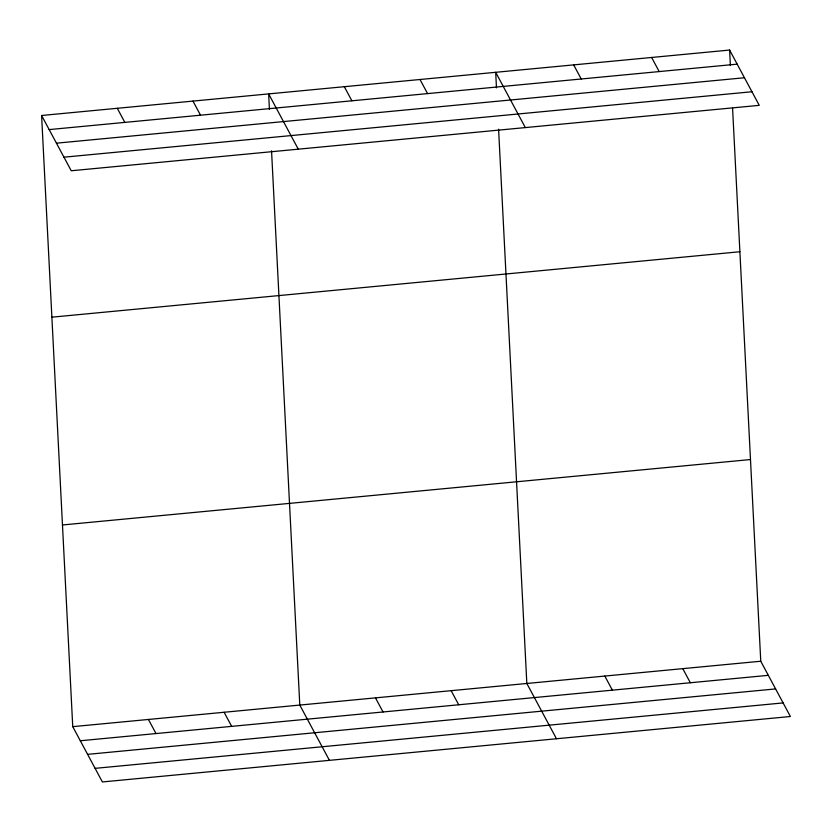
<?xml version="1.0" encoding="UTF-8"?>
<svg xmlns="http://www.w3.org/2000/svg" width="832" height="832" viewBox="0 0 832 832"><rect width="100%" height="100%" fill="white"/><g stroke="black" fill="none" stroke-linecap="round" stroke-linejoin="round"><path stroke-width="1.25" d="M41.6 115.492L729.612 50.055L759.252 105.342L71.24 170.768L41.6 115.492L72.748 726.658L102.388 781.945L790.4 716.508L760.76 661.232L732.576 108.243M49.161 129.594L737.173 64.158M56.451 143.177L744.453 77.75M63.95 157.186L751.962 91.749M51.875 317.179L739.887 251.742M62.473 524.971L750.485 459.545M72.748 726.658L760.76 661.232M80.309 740.761L768.321 675.334M87.599 754.354L775.611 688.917M95.108 768.352L783.11 702.915M651.633 57.47L659.194 71.573M573.664 64.886L581.225 78.988M525.325 127.587L495.685 72.311L496.475 87.818M420.004 79.508L427.565 93.6M682.781 668.647L690.342 682.75M344.323 86.705L351.884 100.797M604.812 676.062L612.373 690.165M298.282 149.178L268.642 93.902L269.433 109.408M556.473 738.754L526.833 683.478L498.586 129.189M192.962 101.098L200.522 115.201M451.152 690.674L458.713 704.777M117.281 108.295L124.842 122.398M375.471 697.871L383.032 711.974M329.43 760.344L299.79 705.068L271.544 150.79M224.11 712.265L231.67 726.367M148.429 719.462L155.99 733.564M729.612 50.055L730.402 65.572"/></g></svg>
